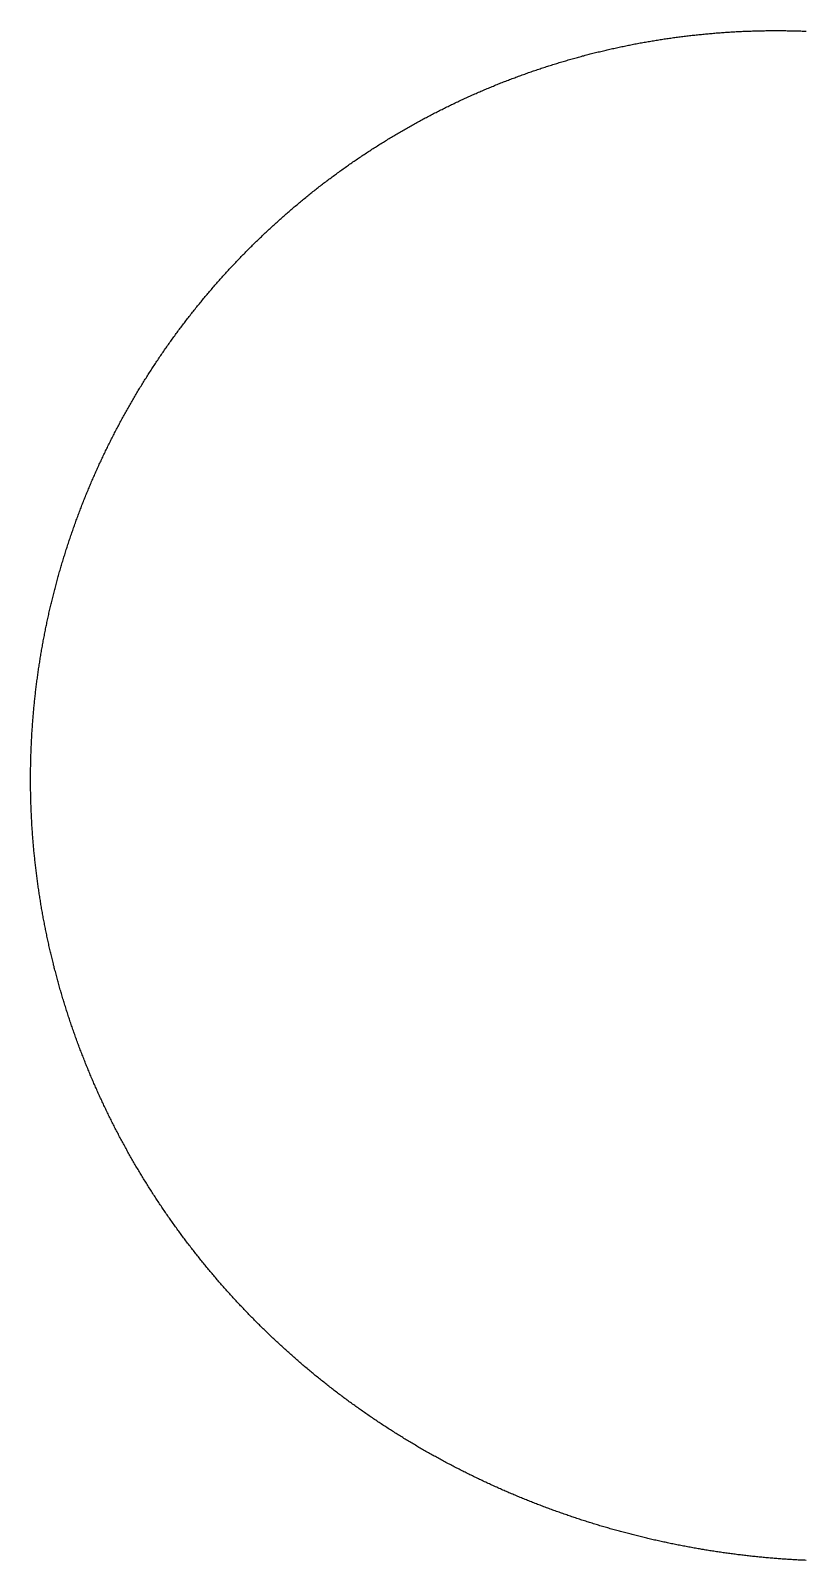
# Model space of a CAD drawing. Header units: metres. Extents: x -287 to 245, y -246 to 279.
# Drawn here: x -287 to -21, y -246 to 279 of the extents above; entities that cross this region are included whole.
import ezdxf

# ---------------------------------------------------------------- set-up
doc = ezdxf.new("R2010")
doc.units = ezdxf.units.M

msp = doc.modelspace()

# ---------------------------------------------------------------- linework, layer by layer
msp.add_lwpolyline([(-20.63, -246.09), (-21.09, -246.07), (-21.55, -246.05), (-22.01, -246.03), (-22.47, -246.01), (-22.93, -245.99), (-23.4, -245.96), (-23.86, -245.94), (-24.32, -245.91), (-24.78, -245.89), (-25.24, -245.86), (-25.7, -245.83), (-26.16, -245.8), (-26.62, -245.77), (-27.08, -245.74), (-27.54, -245.71), (-28, -245.68), (-28.46, -245.65), (-28.92, -245.62), (-29.38, -245.58), (-29.84, -245.55), (-30.3, -245.52), (-30.76, -245.48), (-31.22, -245.44), (-31.68, -245.41), (-32.14, -245.37), (-32.6, -245.33), (-33.06, -245.29), (-33.52, -245.25), (-33.98, -245.21), (-34.44, -245.17), (-34.9, -245.13), (-35.36, -245.08), (-35.82, -245.04), (-36.28, -244.99), (-36.74, -244.95), (-37.2, -244.9), (-37.66, -244.86), (-38.12, -244.81), (-38.58, -244.76), (-39.04, -244.71), (-39.49, -244.66), (-39.95, -244.61), (-40.41, -244.56), (-40.87, -244.51), (-41.33, -244.46), (-41.79, -244.4), (-42.25, -244.35), (-42.7, -244.3), (-43.16, -244.24), (-43.62, -244.18), (-44.08, -244.13), (-44.54, -244.07), (-44.99, -244.01), (-45.45, -243.95), (-45.91, -243.89), (-46.37, -243.83), (-46.82, -243.77), (-47.28, -243.71), (-47.74, -243.65), (-48.2, -243.58), (-48.65, -243.52), (-49.11, -243.45), (-49.57, -243.39), (-50.02, -243.32), (-50.48, -243.26), (-50.94, -243.19), (-51.39, -243.12), (-51.85, -243.05), (-52.31, -242.98), (-52.76, -242.91), (-53.22, -242.84), (-53.67, -242.77), (-54.13, -242.69), (-54.59, -242.62), (-55.04, -242.55), (-55.5, -242.47), (-55.95, -242.4), (-56.41, -242.32), (-56.86, -242.24), (-57.32, -242.17), (-57.77, -242.09), (-58.23, -242.01), (-58.68, -241.93), (-59.14, -241.85), (-59.59, -241.77), (-60.04, -241.68), (-60.5, -241.6), (-60.95, -241.52), (-61.41, -241.43), (-61.86, -241.35), (-62.31, -241.26), (-62.77, -241.18), (-63.22, -241.09), (-63.67, -241), (-64.13, -240.91), (-64.58, -240.82), (-65.03, -240.73), (-65.48, -240.64), (-65.94, -240.55), (-66.39, -240.46), (-66.84, -240.37), (-67.29, -240.27), (-67.74, -240.18), (-68.2, -240.08), (-68.65, -239.99), (-69.1, -239.89), (-69.55, -239.8), (-70, -239.7), (-70.45, -239.6), (-70.9, -239.5), (-71.35, -239.4), (-71.8, -239.3), (-72.25, -239.2), (-72.7, -239.1), (-73.15, -238.99), (-73.6, -238.89), (-74.05, -238.79), (-74.5, -238.68), (-74.95, -238.58), (-75.4, -238.47), (-75.85, -238.36), (-76.3, -238.26), (-76.75, -238.15), (-77.2, -238.04), (-77.64, -237.93), (-78.09, -237.82), (-78.54, -237.71), (-78.99, -237.59), (-79.44, -237.48), (-79.88, -237.37), (-80.33, -237.25), (-80.78, -237.14), (-81.22, -237.02), (-81.67, -236.91), (-82.12, -236.79), (-82.56, -236.67), (-83.01, -236.56), (-83.46, -236.44), (-83.9, -236.32), (-84.35, -236.2), (-84.79, -236.08), (-85.24, -235.95), (-85.68, -235.83), (-86.13, -235.71), (-86.57, -235.58), (-87.02, -235.46), (-87.46, -235.33), (-87.9, -235.21), (-88.35, -235.08), (-88.79, -234.95), (-89.24, -234.83), (-89.68, -234.7), (-90.12, -234.57), (-90.56, -234.44), (-91.01, -234.31), (-91.45, -234.18), (-91.89, -234.04), (-92.33, -233.91), (-92.78, -233.78), (-93.22, -233.64), (-93.66, -233.51), (-94.1, -233.37), (-94.54, -233.23), (-94.98, -233.1), (-95.42, -232.96), (-95.86, -232.82), (-96.3, -232.68), (-96.74, -232.54), (-97.18, -232.4), (-97.62, -232.26), (-98.06, -232.12), (-98.5, -231.97), (-98.94, -231.83), (-99.38, -231.69), (-99.81, -231.54), (-100.25, -231.4), (-100.69, -231.25), (-101.13, -231.1), (-101.56, -230.96), (-102, -230.81), (-102.44, -230.66), (-102.87, -230.51), (-103.31, -230.36), (-103.75, -230.21), (-104.18, -230.05), (-104.62, -229.9), (-105.05, -229.75), (-105.49, -229.59), (-105.92, -229.44), (-106.36, -229.28), (-106.79, -229.13), (-107.23, -228.97), (-107.66, -228.81), (-108.09, -228.66), (-108.53, -228.5), (-108.96, -228.34), (-109.39, -228.18), (-109.83, -228.02), (-110.26, -227.85), (-110.69, -227.69), (-111.12, -227.53), (-111.55, -227.37), (-111.98, -227.2), (-112.42, -227.04), (-112.85, -226.87), (-113.28, -226.7), (-113.71, -226.54), (-114.14, -226.37), (-114.57, -226.2), (-115, -226.03), (-115.42, -225.86), (-115.85, -225.69), (-116.28, -225.52), (-116.71, -225.35), (-117.14, -225.18), (-117.57, -225), (-117.99, -224.83), (-118.42, -224.65), (-118.85, -224.48), (-119.27, -224.3), (-119.7, -224.12), (-120.13, -223.95), (-120.55, -223.77), (-120.98, -223.59), (-121.4, -223.41), (-121.83, -223.23), (-122.25, -223.05), (-122.68, -222.87), (-123.1, -222.69), (-123.52, -222.5), (-123.95, -222.32), (-124.37, -222.13), (-124.79, -221.95), (-125.22, -221.76), (-125.64, -221.58), (-126.06, -221.39), (-126.48, -221.2), (-126.9, -221.01), (-127.32, -220.83), (-127.75, -220.64), (-128.17, -220.44), (-128.59, -220.25), (-129.01, -220.06), (-129.42, -219.87), (-129.84, -219.68), (-130.26, -219.48), (-130.68, -219.29), (-131.1, -219.09), (-131.52, -218.9), (-131.93, -218.7), (-132.35, -218.5), (-132.77, -218.3), (-133.19, -218.11), (-133.6, -217.91), (-134.02, -217.71), (-134.43, -217.51), (-134.85, -217.3), (-135.26, -217.1), (-135.68, -216.9), (-136.09, -216.7), (-136.51, -216.49), (-136.92, -216.29), (-137.33, -216.08), (-137.75, -215.88), (-138.16, -215.67), (-138.57, -215.46), (-138.98, -215.25), (-139.39, -215.04), (-139.81, -214.83), (-140.22, -214.62), (-140.63, -214.41), (-141.04, -214.2), (-141.45, -213.99), (-141.86, -213.78), (-142.27, -213.56), (-142.67, -213.35), (-143.08, -213.13), (-143.49, -212.92), (-143.9, -212.7), (-144.31, -212.49), (-144.71, -212.27), (-145.12, -212.05), (-145.53, -211.83), (-145.93, -211.61), (-146.34, -211.39), (-146.74, -211.17), (-147.15, -210.95), (-147.55, -210.73), (-147.96, -210.5), (-148.36, -210.28), (-148.76, -210.06), (-149.17, -209.83), (-149.57, -209.61), (-149.97, -209.38), (-150.37, -209.15), (-150.78, -208.92), (-151.18, -208.7), (-151.58, -208.47), (-151.98, -208.24), (-152.38, -208.01), (-152.78, -207.78), (-153.18, -207.55), (-153.58, -207.31), (-153.97, -207.08), (-154.37, -206.85), (-154.77, -206.61), (-155.17, -206.38), (-155.56, -206.14), (-155.96, -205.91), (-156.36, -205.67), (-156.75, -205.43), (-157.15, -205.19), (-157.54, -204.96), (-157.94, -204.72), (-158.33, -204.48), (-158.73, -204.23), (-159.12, -203.99), (-159.51, -203.75), (-159.9, -203.51), (-160.3, -203.27), (-160.69, -203.02), (-161.08, -202.78), (-161.47, -202.53), (-161.86, -202.29), (-162.25, -202.04), (-162.64, -201.79), (-163.03, -201.54), (-163.42, -201.3), (-163.81, -201.05), (-164.2, -200.8), (-164.58, -200.55), (-164.97, -200.3), (-165.36, -200.04), (-165.74, -199.79), (-166.13, -199.54), (-166.52, -199.28), (-166.9, -199.03), (-167.29, -198.78), (-167.67, -198.52), (-168.05, -198.26), (-168.44, -198.01), (-168.82, -197.75), (-169.2, -197.49), (-169.58, -197.23), (-169.97, -196.97), (-170.35, -196.71), (-170.73, -196.45), (-171.11, -196.19), (-171.49, -195.93), (-171.87, -195.67), (-172.25, -195.4), (-172.63, -195.14), (-173, -194.87), (-173.38, -194.61), (-173.76, -194.34), (-174.14, -194.08), (-174.51, -193.81), (-174.89, -193.54), (-175.26, -193.27), (-175.64, -193), (-176.01, -192.73), (-176.39, -192.46), (-176.76, -192.19), (-177.13, -191.92), (-177.51, -191.65), (-177.88, -191.38), (-178.25, -191.1), (-178.62, -190.83), (-178.99, -190.56), (-179.36, -190.28), (-179.73, -190), (-180.1, -189.73), (-180.47, -189.45), (-180.84, -189.17), (-181.21, -188.9), (-181.58, -188.62), (-181.94, -188.34), (-182.31, -188.06), (-182.68, -187.78), (-183.04, -187.49), (-183.41, -187.21), (-183.77, -186.93), (-184.14, -186.65), (-184.5, -186.36), (-184.87, -186.08), (-185.23, -185.79), (-185.59, -185.51), (-185.95, -185.22), (-186.31, -184.93), (-186.67, -184.65), (-187.04, -184.36), (-187.4, -184.07), (-187.75, -183.78), (-188.11, -183.49), (-188.47, -183.2), (-188.83, -182.91), (-189.19, -182.62), (-189.54, -182.32), (-189.9, -182.03), (-190.26, -181.74), (-190.61, -181.44), (-190.97, -181.15), (-191.32, -180.85), (-191.68, -180.56), (-192.03, -180.26), (-192.38, -179.96), (-192.74, -179.66), (-193.09, -179.36), (-193.44, -179.07), (-193.79, -178.77), (-194.14, -178.47), (-194.49, -178.16), (-194.84, -177.86), (-195.19, -177.56), (-195.54, -177.26), (-195.89, -176.96), (-196.23, -176.65), (-196.58, -176.35), (-196.93, -176.04), (-197.27, -175.74), (-197.62, -175.43), (-197.96, -175.12), (-198.31, -174.82), (-198.65, -174.51), (-198.99, -174.2), (-199.34, -173.89), (-199.68, -173.58), (-200.02, -173.27), (-200.36, -172.96), (-200.7, -172.65), (-201.04, -172.34), (-201.38, -172.02), (-201.72, -171.71), (-202.06, -171.4), (-202.4, -171.08), (-202.73, -170.77), (-203.07, -170.45), (-203.41, -170.14), (-203.74, -169.82), (-204.08, -169.5), (-204.41, -169.18), (-204.75, -168.87), (-205.08, -168.55), (-205.41, -168.23), (-205.75, -167.91), (-206.08, -167.59), (-206.41, -167.26), (-206.74, -166.94), (-207.07, -166.62), (-207.4, -166.3), (-207.73, -165.97), (-208.06, -165.65), (-208.38, -165.32), (-208.71, -165), (-209.04, -164.67), (-209.37, -164.35), (-209.69, -164.02), (-210.02, -163.69), (-210.34, -163.37), (-210.67, -163.04), (-210.99, -162.71), (-211.31, -162.38), (-211.63, -162.05), (-211.96, -161.72), (-212.28, -161.39), (-212.6, -161.05), (-212.92, -160.72), (-213.24, -160.39), (-213.56, -160.05), (-213.88, -159.72), (-214.19, -159.39), (-214.51, -159.05), (-214.83, -158.72), (-215.14, -158.38), (-215.46, -158.04), (-215.77, -157.71), (-216.09, -157.37), (-216.4, -157.03), (-216.72, -156.69), (-217.03, -156.35), (-217.34, -156.01), (-217.65, -155.67), (-217.96, -155.33), (-218.27, -154.99), (-218.58, -154.65), (-218.89, -154.3), (-219.2, -153.96), (-219.51, -153.62), (-219.82, -153.27), (-220.12, -152.93), (-220.43, -152.58), (-220.74, -152.24), (-221.04, -151.89), (-221.34, -151.54), (-221.65, -151.19), (-221.95, -150.85), (-222.25, -150.5), (-222.56, -150.15), (-222.86, -149.8), (-223.16, -149.45), (-223.46, -149.1), (-223.76, -148.75), (-224.06, -148.4), (-224.36, -148.04), (-224.65, -147.69), (-224.95, -147.34), (-225.25, -146.99), (-225.54, -146.63), (-225.84, -146.28), (-226.13, -145.92), (-226.43, -145.57), (-226.72, -145.21), (-227.01, -144.85), (-227.31, -144.5), (-227.6, -144.14), (-227.89, -143.78), (-228.18, -143.42), (-228.47, -143.06), (-228.76, -142.7), (-229.05, -142.34), (-229.34, -141.98), (-229.62, -141.62), (-229.91, -141.26), (-230.2, -140.9), (-230.48, -140.53), (-230.77, -140.17), (-231.05, -139.81), (-231.33, -139.44), (-231.62, -139.08), (-231.9, -138.71), (-232.18, -138.35), (-232.46, -137.98), (-232.74, -137.62), (-233.02, -137.25), (-233.3, -136.88), (-233.58, -136.51), (-233.86, -136.14), (-234.14, -135.78), (-234.41, -135.41), (-234.69, -135.04), (-234.96, -134.67), (-235.24, -134.3), (-235.51, -133.92), (-235.79, -133.55), (-236.06, -133.18), (-236.33, -132.81), (-236.6, -132.43), (-236.87, -132.06), (-237.14, -131.69), (-237.41, -131.31), (-237.68, -130.94), (-237.95, -130.56), (-238.22, -130.18), (-238.48, -129.81), (-238.75, -129.43), (-239.02, -129.05), (-239.28, -128.68), (-239.55, -128.3), (-239.81, -127.92), (-240.07, -127.54), (-240.34, -127.16), (-240.6, -126.78), (-240.86, -126.4), (-241.12, -126.02), (-241.38, -125.64), (-241.64, -125.25), (-241.9, -124.87), (-242.15, -124.49), (-242.41, -124.11), (-242.67, -123.72), (-242.92, -123.34), (-243.18, -122.95), (-243.43, -122.57), (-243.69, -122.18), (-243.94, -121.8), (-244.19, -121.41), (-244.44, -121.02), (-244.69, -120.64), (-244.94, -120.25), (-245.19, -119.86), (-245.44, -119.47), (-245.69, -119.08), (-245.94, -118.69), (-246.19, -118.3), (-246.43, -117.91), (-246.68, -117.52), (-246.92, -117.13), (-247.17, -116.74), (-247.41, -116.35), (-247.65, -115.96), (-247.9, -115.56), (-248.14, -115.17), (-248.38, -114.78), (-248.62, -114.38), (-248.86, -113.99), (-249.1, -113.59), (-249.34, -113.2), (-249.57, -112.8), (-249.81, -112.41), (-250.05, -112.01), (-250.28, -111.61), (-250.52, -111.21), (-250.75, -110.82), (-250.98, -110.42), (-251.22, -110.02), (-251.45, -109.62), (-251.68, -109.22), (-251.91, -108.82), (-252.14, -108.42), (-252.37, -108.02), (-252.6, -107.62), (-252.82, -107.22), (-253.05, -106.82), (-253.28, -106.41), (-253.5, -106.01), (-253.73, -105.61), (-253.95, -105.2), (-254.18, -104.8), (-254.4, -104.4), (-254.62, -103.99), (-254.84, -103.59), (-255.06, -103.18), (-255.28, -102.78), (-255.5, -102.37), (-255.72, -101.96), (-255.94, -101.56), (-256.16, -101.15), (-256.37, -100.74), (-256.59, -100.33), (-256.8, -99.93), (-257.02, -99.52), (-257.23, -99.11), (-257.44, -98.7), (-257.66, -98.29), (-257.87, -97.88), (-258.08, -97.47), (-258.29, -97.06), (-258.5, -96.65), (-258.71, -96.23), (-258.91, -95.82), (-259.12, -95.41), (-259.33, -95), (-259.53, -94.58), (-259.74, -94.17), (-259.94, -93.76), (-260.15, -93.34), (-260.35, -92.93), (-260.55, -92.51), (-260.75, -92.1), (-260.95, -91.68), (-261.15, -91.27), (-261.35, -90.85), (-261.55, -90.43), (-261.75, -90.02), (-261.95, -89.6), (-262.14, -89.18), (-262.34, -88.76), (-262.53, -88.34), (-262.73, -87.92), (-262.92, -87.51), (-263.11, -87.09), (-263.3, -86.67), (-263.49, -86.25), (-263.69, -85.83), (-263.87, -85.41), (-264.06, -84.98), (-264.25, -84.56), (-264.44, -84.14), (-264.63, -83.72), (-264.81, -83.3), (-265, -82.87), (-265.18, -82.45), (-265.37, -82.03), (-265.55, -81.6), (-265.73, -81.18), (-265.91, -80.76), (-266.09, -80.33), (-266.27, -79.91), (-266.45, -79.48), (-266.63, -79.05), (-266.81, -78.63), (-266.98, -78.2), (-267.16, -77.78), (-267.34, -77.35), (-267.51, -76.92), (-267.69, -76.49), (-267.86, -76.07), (-268.03, -75.64), (-268.2, -75.21), (-268.37, -74.78), (-268.54, -74.35), (-268.71, -73.92), (-268.88, -73.49), (-269.05, -73.06), (-269.22, -72.63), (-269.38, -72.2), (-269.55, -71.77), (-269.71, -71.34), (-269.88, -70.91), (-270.04, -70.48), (-270.21, -70.05), (-270.37, -69.61), (-270.53, -69.18), (-270.69, -68.75), (-270.85, -68.32), (-271.01, -67.88), (-271.17, -67.45), (-271.32, -67.02), (-271.48, -66.58), (-271.63, -66.15), (-271.79, -65.71), (-271.94, -65.28), (-272.1, -64.84), (-272.25, -64.41), (-272.4, -63.97), (-272.55, -63.53), (-272.7, -63.1), (-272.85, -62.66), (-273, -62.22), (-273.15, -61.79), (-273.3, -61.35), (-273.45, -60.91), (-273.59, -60.47), (-273.74, -60.04), (-273.88, -59.6), (-274.02, -59.16), (-274.17, -58.72), (-274.31, -58.28), (-274.45, -57.84), (-274.59, -57.4), (-274.73, -56.96), (-274.87, -56.52), (-275.01, -56.08), (-275.15, -55.64), (-275.28, -55.2), (-275.42, -54.76), (-275.55, -54.32), (-275.69, -53.88), (-275.82, -53.44), (-275.95, -52.99), (-276.09, -52.55), (-276.22, -52.11), (-276.35, -51.67), (-276.48, -51.22), (-276.61, -50.78), (-276.73, -50.34), (-276.86, -49.89), (-276.99, -49.45), (-277.11, -49), (-277.24, -48.56), (-277.36, -48.12), (-277.49, -47.67), (-277.61, -47.23), (-277.73, -46.78), (-277.85, -46.34), (-277.97, -45.89), (-278.09, -45.44), (-278.21, -45), (-278.33, -44.55), (-278.44, -44.11), (-278.56, -43.66), (-278.68, -43.21), (-278.79, -42.76), (-278.9, -42.32), (-279.02, -41.87), (-279.13, -41.42), (-279.24, -40.97), (-279.35, -40.53), (-279.46, -40.08), (-279.57, -39.63), (-279.68, -39.18), (-279.79, -38.73), (-279.9, -38.28), (-280, -37.83), (-280.11, -37.39), (-280.21, -36.94), (-280.31, -36.49), (-280.42, -36.04), (-280.52, -35.59), (-280.62, -35.14), (-280.72, -34.69), (-280.82, -34.23), (-280.92, -33.78), (-281.02, -33.33), (-281.12, -32.88), (-281.21, -32.43), (-281.31, -31.98), (-281.4, -31.53), (-281.5, -31.08), (-281.59, -30.62), (-281.68, -30.17), (-281.78, -29.72), (-281.87, -29.27), (-281.96, -28.81), (-282.05, -28.36), (-282.13, -27.91), (-282.22, -27.46), (-282.31, -27), (-282.4, -26.55), (-282.48, -26.09), (-282.57, -25.64), (-282.65, -25.19), (-282.73, -24.73), (-282.81, -24.28), (-282.9, -23.82), (-282.98, -23.37), (-283.06, -22.92), (-283.14, -22.46), (-283.21, -22.01), (-283.29, -21.55), (-283.37, -21.1), (-283.44, -20.64), (-283.52, -20.19), (-283.59, -19.73), (-283.67, -19.27), (-283.74, -18.82), (-283.81, -18.36), (-283.88, -17.91), (-283.95, -17.45), (-284.02, -16.99), (-284.09, -16.54), (-284.16, -16.08), (-284.22, -15.62), (-284.29, -15.17), (-284.36, -14.71), (-284.42, -14.25), (-284.48, -13.8), (-284.55, -13.34), (-284.61, -12.88), (-284.67, -12.42), (-284.73, -11.97), (-284.79, -11.51), (-284.85, -11.05), (-284.91, -10.59), (-284.96, -10.14), (-285.02, -9.68), (-285.08, -9.22), (-285.13, -8.76), (-285.19, -8.3), (-285.24, -7.84), (-285.29, -7.39), (-285.34, -6.93), (-285.39, -6.47), (-285.44, -6.01), (-285.49, -5.55), (-285.54, -5.09), (-285.59, -4.63), (-285.63, -4.17), (-285.68, -3.71), (-285.73, -3.26), (-285.77, -2.8), (-285.81, -2.34), (-285.86, -1.88), (-285.9, -1.42), (-285.94, -0.96), (-285.98, -0.5), (-286.02, -0.04), (-286.06, 0.42), (-286.09, 0.88), (-286.13, 1.34), (-286.17, 1.8), (-286.2, 2.26), (-286.24, 2.72), (-286.27, 3.18), (-286.3, 3.64), (-286.34, 4.1), (-286.37, 4.56), (-286.4, 5.02), (-286.43, 5.49), (-286.46, 5.95), (-286.48, 6.41), (-286.51, 6.87), (-286.54, 7.33), (-286.56, 7.79), (-286.59, 8.25), (-286.61, 8.71), (-286.63, 9.17), (-286.66, 9.63), (-286.68, 10.09), (-286.7, 10.55), (-286.72, 11.02), (-286.74, 11.48), (-286.76, 11.94), (-286.77, 12.4), (-286.79, 12.86), (-286.81, 13.32), (-286.82, 13.78), (-286.83, 14.24), (-286.85, 14.71), (-286.86, 15.17), (-286.87, 15.63), (-286.88, 16.09), (-286.89, 16.55), (-286.9, 17.01), (-286.91, 17.47), (-286.92, 17.94), (-286.92, 18.4), (-286.93, 18.86), (-286.93, 19.32), (-286.94, 19.78), (-286.94, 20.24), (-286.95, 20.7), (-286.95, 21.17), (-286.95, 21.63), (-286.95, 22.09), (-286.95, 22.55), (-286.95, 23.01), (-286.94, 23.47), (-286.94, 23.94), (-286.94, 24.4), (-286.93, 24.86), (-286.93, 25.32), (-286.92, 25.78), (-286.91, 26.24), (-286.9, 26.7), (-286.9, 27.17), (-286.89, 27.63), (-286.87, 28.09), (-286.86, 28.55), (-286.85, 29.01), (-286.84, 29.47), (-286.82, 29.93), (-286.81, 30.39), (-286.79, 30.86), (-286.78, 31.32), (-286.76, 31.78), (-286.74, 32.24), (-286.72, 32.7), (-286.7, 33.16), (-286.68, 33.62), (-286.66, 34.08), (-286.64, 34.55), (-286.62, 35.01), (-286.59, 35.47), (-286.57, 35.93), (-286.54, 36.39), (-286.52, 36.85), (-286.49, 37.31), (-286.46, 37.77), (-286.43, 38.23), (-286.41, 38.69), (-286.38, 39.15), (-286.34, 39.61), (-286.31, 40.07), (-286.28, 40.53), (-286.25, 40.99), (-286.21, 41.45), (-286.18, 41.91), (-286.14, 42.37), (-286.1, 42.83), (-286.07, 43.29), (-286.03, 43.75), (-285.99, 44.21), (-285.95, 44.67), (-285.91, 45.13), (-285.87, 45.59), (-285.82, 46.05), (-285.78, 46.51), (-285.74, 46.97), (-285.69, 47.43), (-285.64, 47.89), (-285.6, 48.35), (-285.55, 48.81), (-285.5, 49.27), (-285.45, 49.73), (-285.4, 50.19), (-285.35, 50.64), (-285.3, 51.1), (-285.25, 51.56), (-285.2, 52.02), (-285.14, 52.48), (-285.09, 52.94), (-285.03, 53.4), (-284.97, 53.85), (-284.92, 54.31), (-284.86, 54.77), (-284.8, 55.23), (-284.74, 55.68), (-284.68, 56.14), (-284.62, 56.6), (-284.56, 57.06), (-284.49, 57.51), (-284.43, 57.97), (-284.36, 58.43), (-284.3, 58.88), (-284.23, 59.34), (-284.17, 59.8), (-284.1, 60.25), (-284.03, 60.71), (-283.96, 61.17), (-283.89, 61.62), (-283.82, 62.08), (-283.75, 62.54), (-283.67, 62.99), (-283.6, 63.45), (-283.53, 63.9), (-283.45, 64.36), (-283.37, 64.81), (-283.3, 65.27), (-283.22, 65.72), (-283.14, 66.18), (-283.06, 66.63), (-282.98, 67.09), (-282.9, 67.54), (-282.82, 68), (-282.74, 68.45), (-282.65, 68.9), (-282.57, 69.36), (-282.48, 69.81), (-282.4, 70.26), (-282.31, 70.72), (-282.22, 71.17), (-282.14, 71.62), (-282.05, 72.08), (-281.96, 72.53), (-281.87, 72.98), (-281.78, 73.43), (-281.68, 73.89), (-281.59, 74.34), (-281.5, 74.79), (-281.4, 75.24), (-281.31, 75.69), (-281.21, 76.15), (-281.11, 76.6), (-281.01, 77.05), (-280.92, 77.5), (-280.82, 77.95), (-280.72, 78.4), (-280.62, 78.85), (-280.51, 79.3), (-280.41, 79.75), (-280.31, 80.2), (-280.2, 80.65), (-280.1, 81.1), (-279.99, 81.55), (-279.88, 82), (-279.78, 82.45), (-279.67, 82.89), (-279.56, 83.34), (-279.45, 83.79), (-279.34, 84.24), (-279.23, 84.69), (-279.12, 85.13), (-279, 85.58), (-278.89, 86.03), (-278.77, 86.48), (-278.66, 86.92), (-278.54, 87.37), (-278.42, 87.82), (-278.31, 88.26), (-278.19, 88.71), (-278.07, 89.15), (-277.95, 89.6), (-277.83, 90.04), (-277.71, 90.49), (-277.58, 90.93), (-277.46, 91.38), (-277.33, 91.82), (-277.21, 92.27), (-277.08, 92.71), (-276.96, 93.16), (-276.83, 93.6), (-276.7, 94.04), (-276.57, 94.49), (-276.44, 94.93), (-276.31, 95.37), (-276.18, 95.81), (-276.05, 96.26), (-275.92, 96.7), (-275.78, 97.14), (-275.65, 97.58), (-275.51, 98.02), (-275.38, 98.46), (-275.24, 98.9), (-275.1, 99.35), (-274.96, 99.79), (-274.82, 100.23), (-274.68, 100.67), (-274.54, 101.1), (-274.4, 101.54), (-274.26, 101.98), (-274.12, 102.42), (-273.97, 102.86), (-273.83, 103.3), (-273.68, 103.74), (-273.53, 104.17), (-273.39, 104.61), (-273.24, 105.05), (-273.09, 105.49), (-272.94, 105.92), (-272.79, 106.36), (-272.64, 106.79), (-272.49, 107.23), (-272.34, 107.67), (-272.18, 108.1), (-272.03, 108.54), (-271.87, 108.97), (-271.72, 109.41), (-271.56, 109.84), (-271.4, 110.27), (-271.25, 110.71), (-271.09, 111.14), (-270.93, 111.57), (-270.77, 112.01), (-270.61, 112.44), (-270.44, 112.87), (-270.28, 113.3), (-270.12, 113.74), (-269.95, 114.17), (-269.79, 114.6), (-269.62, 115.03), (-269.46, 115.46), (-269.29, 115.89), (-269.12, 116.32), (-268.95, 116.75), (-268.78, 117.18), (-268.61, 117.61), (-268.44, 118.04), (-268.27, 118.46), (-268.1, 118.89), (-267.92, 119.32), (-267.75, 119.75), (-267.58, 120.17), (-267.4, 120.6), (-267.22, 121.03), (-267.05, 121.45), (-266.87, 121.88), (-266.69, 122.3), (-266.51, 122.73), (-266.33, 123.15), (-266.15, 123.58), (-265.97, 124), (-265.78, 124.43), (-265.6, 124.85), (-265.42, 125.27), (-265.23, 125.7), (-265.05, 126.12), (-264.86, 126.54), (-264.67, 126.96), (-264.49, 127.39), (-264.3, 127.81), (-264.11, 128.23), (-263.92, 128.65), (-263.73, 129.07), (-263.53, 129.49), (-263.34, 129.91), (-263.15, 130.33), (-262.96, 130.75), (-262.76, 131.16), (-262.57, 131.58), (-262.37, 132), (-262.17, 132.42), (-261.98, 132.83), (-261.78, 133.25), (-261.58, 133.67), (-261.38, 134.08), (-261.18, 134.5), (-260.98, 134.91), (-260.77, 135.33), (-260.57, 135.74), (-260.37, 136.16), (-260.16, 136.57), (-259.96, 136.99), (-259.75, 137.4), (-259.55, 137.81), (-259.34, 138.22), (-259.13, 138.64), (-258.92, 139.05), (-258.71, 139.46), (-258.5, 139.87), (-258.29, 140.28), (-258.08, 140.69), (-257.87, 141.1), (-257.65, 141.51), (-257.44, 141.92), (-257.23, 142.33), (-257.01, 142.74), (-256.79, 143.14), (-256.58, 143.55), (-256.36, 143.96), (-256.14, 144.36), (-255.92, 144.77), (-255.7, 145.18), (-255.48, 145.58), (-255.26, 145.99), (-255.04, 146.39), (-254.82, 146.8), (-254.59, 147.2), (-254.37, 147.6), (-254.14, 148.01), (-253.92, 148.41), (-253.69, 148.81), (-253.47, 149.21), (-253.24, 149.61), (-253.01, 150.02), (-252.78, 150.42), (-252.55, 150.82), (-252.32, 151.22), (-252.09, 151.62), (-251.86, 152.01), (-251.62, 152.41), (-251.39, 152.81), (-251.16, 153.21), (-250.92, 153.61), (-250.69, 154), (-250.45, 154.4), (-250.21, 154.8), (-249.97, 155.19), (-249.74, 155.59), (-249.5, 155.98), (-249.26, 156.37), (-249.02, 156.77), (-248.77, 157.16), (-248.53, 157.56), (-248.29, 157.95), (-248.05, 158.34), (-247.8, 158.73), (-247.56, 159.12), (-247.31, 159.51), (-247.07, 159.9), (-246.82, 160.29), (-246.57, 160.68), (-246.32, 161.07), (-246.07, 161.46), (-245.82, 161.85), (-245.57, 162.24), (-245.32, 162.62), (-245.07, 163.01), (-244.82, 163.4), (-244.56, 163.78), (-244.31, 164.17), (-244.06, 164.55), (-243.8, 164.94), (-243.54, 165.32), (-243.29, 165.7), (-243.03, 166.09), (-242.77, 166.47), (-242.51, 166.85), (-242.25, 167.23), (-241.99, 167.62), (-241.73, 168), (-241.47, 168.38), (-241.21, 168.76), (-240.95, 169.14), (-240.68, 169.51), (-240.42, 169.89), (-240.15, 170.27), (-239.89, 170.65), (-239.62, 171.03), (-239.35, 171.4), (-239.09, 171.78), (-238.82, 172.15), (-238.55, 172.53), (-238.28, 172.9), (-238.01, 173.28), (-237.74, 173.65), (-237.47, 174.02), (-237.19, 174.4), (-236.92, 174.77), (-236.65, 175.14), (-236.37, 175.51), (-236.1, 175.88), (-235.82, 176.25), (-235.55, 176.62), (-235.27, 176.99), (-234.99, 177.36), (-234.71, 177.73), (-234.43, 178.09), (-234.15, 178.46), (-233.87, 178.83), (-233.59, 179.19), (-233.31, 179.56), (-233.03, 179.92), (-232.74, 180.29), (-232.46, 180.65), (-232.18, 181.02), (-231.89, 181.38), (-231.61, 181.74), (-231.32, 182.1), (-231.03, 182.46), (-230.74, 182.83), (-230.46, 183.19), (-230.17, 183.55), (-229.88, 183.91), (-229.59, 184.26), (-229.3, 184.62), (-229, 184.98), (-228.71, 185.34), (-228.42, 185.69), (-228.13, 186.05), (-227.83, 186.41), (-227.54, 186.76), (-227.24, 187.12), (-226.95, 187.47), (-226.65, 187.82), (-226.35, 188.18), (-226.05, 188.53), (-225.75, 188.88), (-225.46, 189.23), (-225.16, 189.58), (-224.86, 189.93), (-224.55, 190.28), (-224.25, 190.63), (-223.95, 190.98), (-223.65, 191.33), (-223.34, 191.68), (-223.04, 192.02), (-222.73, 192.37), (-222.43, 192.72), (-222.12, 193.06), (-221.82, 193.41), (-221.51, 193.75), (-221.2, 194.09), (-220.89, 194.44), (-220.58, 194.78), (-220.27, 195.12), (-219.96, 195.46), (-219.65, 195.8), (-219.34, 196.14), (-219.03, 196.48), (-218.71, 196.82), (-218.4, 197.16), (-218.09, 197.5), (-217.77, 197.84), (-217.46, 198.17), (-217.14, 198.51), (-216.82, 198.85), (-216.51, 199.18), (-216.19, 199.52), (-215.87, 199.85), (-215.55, 200.18), (-215.23, 200.52), (-214.91, 200.85), (-214.59, 201.18), (-214.27, 201.51), (-213.95, 201.84), (-213.62, 202.17), (-213.3, 202.5), (-212.98, 202.83), (-212.65, 203.16), (-212.33, 203.49), (-212, 203.81), (-211.67, 204.14), (-211.35, 204.47), (-211.02, 204.79), (-210.69, 205.12), (-210.36, 205.44), (-210.03, 205.76), (-209.7, 206.09), (-209.37, 206.41), (-209.04, 206.73), (-208.71, 207.05), (-208.38, 207.37), (-208.05, 207.69), (-207.71, 208.01), (-207.38, 208.33), (-207.05, 208.65), (-206.71, 208.96), (-206.37, 209.28), (-206.04, 209.6), (-205.7, 209.91), (-205.36, 210.23), (-205.03, 210.54), (-204.69, 210.86), (-204.35, 211.17), (-204.01, 211.48), (-203.67, 211.79), (-203.33, 212.11), (-202.99, 212.42), (-202.65, 212.73), (-202.3, 213.04), (-201.96, 213.35), (-201.62, 213.65), (-201.27, 213.96), (-200.93, 214.27), (-200.58, 214.57), (-200.24, 214.88), (-199.89, 215.19), (-199.54, 215.49), (-199.2, 215.79), (-198.85, 216.1), (-198.5, 216.4), (-198.15, 216.7), (-197.8, 217), (-197.45, 217.3), (-197.1, 217.6), (-196.75, 217.9), (-196.4, 218.2), (-196.05, 218.5), (-195.69, 218.8), (-195.34, 219.1), (-194.99, 219.39), (-194.63, 219.69), (-194.28, 219.98), (-193.92, 220.28), (-193.57, 220.57), (-193.21, 220.86), (-192.85, 221.16), (-192.49, 221.45), (-192.14, 221.74), (-191.78, 222.03), (-191.42, 222.32), (-191.06, 222.61), (-190.7, 222.9), (-190.34, 223.18), (-189.98, 223.47), (-189.61, 223.76), (-189.25, 224.04), (-188.89, 224.33), (-188.53, 224.61), (-188.16, 224.9), (-187.8, 225.18), (-187.43, 225.46), (-187.07, 225.74), (-186.7, 226.03), (-186.33, 226.31), (-185.97, 226.59), (-185.6, 226.87), (-185.23, 227.14), (-184.86, 227.42), (-184.5, 227.7), (-184.13, 227.98), (-183.76, 228.25), (-183.39, 228.53), (-183.01, 228.8), (-182.64, 229.08), (-182.27, 229.35), (-181.9, 229.62), (-181.53, 229.89), (-181.15, 230.16), (-180.78, 230.44), (-180.4, 230.7), (-180.03, 230.97), (-179.65, 231.24), (-179.28, 231.51), (-178.9, 231.78), (-178.52, 232.04), (-178.15, 232.31), (-177.77, 232.57), (-177.39, 232.84), (-177.01, 233.1), (-176.63, 233.37), (-176.25, 233.63), (-175.87, 233.89), (-175.49, 234.15), (-175.11, 234.41), (-174.73, 234.67), (-174.35, 234.93), (-173.96, 235.19), (-173.58, 235.44), (-173.2, 235.7), (-172.81, 235.96), (-172.43, 236.21), (-172.04, 236.47), (-171.66, 236.72), (-171.27, 236.97), (-170.89, 237.23), (-170.5, 237.48), (-170.11, 237.73), (-169.73, 237.98), (-169.34, 238.23), (-168.95, 238.48), (-168.56, 238.73), (-168.17, 238.98), (-167.78, 239.22), (-167.39, 239.47), (-167, 239.71), (-166.61, 239.96), (-166.22, 240.2), (-165.82, 240.45), (-165.43, 240.69), (-165.04, 240.93), (-164.64, 241.17), (-164.25, 241.41), (-163.86, 241.65), (-163.46, 241.89), (-163.07, 242.13), (-162.67, 242.37), (-162.27, 242.6), (-161.88, 242.84), (-161.48, 243.08), (-161.08, 243.31), (-160.69, 243.55), (-160.29, 243.78), (-159.89, 244.01), (-159.49, 244.24), (-159.09, 244.47), (-158.69, 244.7), (-158.29, 244.93), (-157.89, 245.16), (-157.49, 245.39), (-157.09, 245.62), (-156.69, 245.85), (-156.28, 246.07), (-155.88, 246.3), (-155.48, 246.52), (-155.07, 246.75), (-154.67, 246.97), (-154.27, 247.19), (-153.86, 247.41), (-153.46, 247.63), (-153.05, 247.85), (-152.64, 248.07), (-152.24, 248.29), (-151.83, 248.51), (-151.42, 248.73), (-151.02, 248.94), (-150.61, 249.16), (-150.2, 249.37), (-149.79, 249.59), (-149.38, 249.8), (-148.97, 250.02), (-148.56, 250.23), (-148.15, 250.44), (-147.74, 250.65), (-147.33, 250.86), (-146.92, 251.07), (-146.51, 251.28), (-146.09, 251.48), (-145.68, 251.69), (-145.27, 251.9), (-144.86, 252.1), (-144.44, 252.31), (-144.03, 252.51), (-143.61, 252.71), (-143.2, 252.92), (-142.78, 253.12), (-142.37, 253.32), (-141.95, 253.52), (-141.54, 253.72), (-141.12, 253.92), (-140.7, 254.11), (-140.28, 254.31), (-139.87, 254.51), (-139.45, 254.7), (-139.03, 254.9), (-138.61, 255.09), (-138.19, 255.29), (-137.77, 255.48), (-137.35, 255.67), (-136.93, 255.86), (-136.51, 256.05), (-136.09, 256.24), (-135.67, 256.43), (-135.25, 256.62), (-134.83, 256.8), (-134.41, 256.99), (-133.98, 257.18), (-133.56, 257.36), (-133.14, 257.55), (-132.71, 257.73), (-132.29, 257.91), (-131.86, 258.09), (-131.44, 258.27), (-131.02, 258.45), (-130.59, 258.63), (-130.16, 258.81), (-129.74, 258.99), (-129.31, 259.17), (-128.89, 259.34), (-128.46, 259.52), (-128.03, 259.69), (-127.6, 259.87), (-127.18, 260.04), (-126.75, 260.21), (-126.32, 260.39), (-125.89, 260.56), (-125.46, 260.73), (-125.03, 260.9), (-124.6, 261.07), (-124.17, 261.23), (-123.74, 261.4), (-123.31, 261.57), (-122.88, 261.73), (-122.45, 261.9), (-122.02, 262.06), (-121.59, 262.22), (-121.16, 262.39), (-120.72, 262.55), (-120.29, 262.71), (-119.86, 262.87), (-119.43, 263.03), (-118.99, 263.19), (-118.56, 263.35), (-118.12, 263.5), (-117.69, 263.66), (-117.26, 263.81), (-116.82, 263.97), (-116.39, 264.12), (-115.95, 264.28), (-115.51, 264.43), (-115.08, 264.58), (-114.64, 264.73), (-114.21, 264.88), (-113.77, 265.03), (-113.33, 265.18), (-112.89, 265.32), (-112.46, 265.47), (-112.02, 265.62), (-111.58, 265.76), (-111.14, 265.91), (-110.7, 266.05), (-110.26, 266.19), (-109.83, 266.33), (-109.39, 266.48), (-108.95, 266.62), (-108.51, 266.76), (-108.07, 266.89), (-107.63, 267.03), (-107.19, 267.17), (-106.74, 267.31), (-106.3, 267.44), (-105.86, 267.58), (-105.42, 267.71), (-104.98, 267.84), (-104.54, 267.98), (-104.09, 268.11), (-103.65, 268.24), (-103.21, 268.37), (-102.77, 268.5), (-102.32, 268.63), (-101.88, 268.75), (-101.43, 268.88), (-100.99, 269.01), (-100.55, 269.13), (-100.1, 269.26), (-99.66, 269.38), (-99.21, 269.5), (-98.77, 269.62), (-98.32, 269.75), (-97.88, 269.87), (-97.43, 269.99), (-96.99, 270.1), (-96.54, 270.22), (-96.09, 270.34), (-95.65, 270.46), (-95.2, 270.57), (-94.75, 270.69), (-94.3, 270.8), (-93.86, 270.91), (-93.41, 271.03), (-92.96, 271.14), (-92.51, 271.25), (-92.07, 271.36), (-91.62, 271.47), (-91.17, 271.58), (-90.72, 271.68), (-90.27, 271.79), (-89.82, 271.9), (-89.37, 272), (-88.92, 272.1), (-88.47, 272.21), (-88.02, 272.31), (-87.57, 272.41), (-87.12, 272.51), (-86.67, 272.61), (-86.22, 272.71), (-85.77, 272.81), (-85.32, 272.91), (-84.87, 273.01), (-84.42, 273.1), (-83.96, 273.2), (-83.51, 273.29), (-83.06, 273.39), (-82.61, 273.48), (-82.16, 273.57), (-81.7, 273.66), (-81.25, 273.75), (-80.8, 273.84), (-80.35, 273.93), (-79.89, 274.02), (-79.44, 274.11), (-78.99, 274.19), (-78.53, 274.28), (-78.08, 274.36), (-77.63, 274.45), (-77.17, 274.53), (-76.72, 274.61), (-76.26, 274.69), (-75.81, 274.78), (-75.35, 274.85), (-74.9, 274.93), (-74.44, 275.01), (-73.99, 275.09), (-73.53, 275.17), (-73.08, 275.24), (-72.62, 275.32), (-72.17, 275.39), (-71.71, 275.46), (-71.26, 275.54), (-70.8, 275.61), (-70.34, 275.68), (-69.89, 275.75), (-69.43, 275.82), (-68.98, 275.89), (-68.52, 275.95), (-68.06, 276.02), (-67.61, 276.09), (-67.15, 276.15), (-66.69, 276.22), (-66.23, 276.28), (-65.78, 276.34), (-65.32, 276.4), (-64.86, 276.47), (-64.41, 276.53), (-63.95, 276.59), (-63.49, 276.64), (-63.03, 276.7), (-62.57, 276.76), (-62.12, 276.81), (-61.66, 276.87), (-61.2, 276.92), (-60.74, 276.98), (-60.28, 277.03), (-59.82, 277.08), (-59.36, 277.13), (-58.91, 277.18), (-58.45, 277.23), (-57.99, 277.28), (-57.53, 277.33), (-57.07, 277.38), (-56.61, 277.42), (-56.15, 277.47), (-55.69, 277.51), (-55.23, 277.56), (-54.77, 277.6), (-54.31, 277.64), (-53.85, 277.68), (-53.39, 277.72), (-52.93, 277.76), (-52.47, 277.8), (-52.01, 277.84), (-51.55, 277.88), (-51.09, 277.91), (-50.63, 277.95), (-50.17, 277.98), (-49.71, 278.02), (-49.25, 278.05), (-48.79, 278.08), (-48.33, 278.12), (-47.87, 278.15), (-47.41, 278.18), (-46.95, 278.21), (-46.49, 278.23), (-46.03, 278.26), (-45.57, 278.29), (-45.11, 278.31), (-44.65, 278.34), (-44.19, 278.36), (-43.73, 278.39), (-43.26, 278.41), (-42.8, 278.43), (-42.34, 278.45), (-41.88, 278.47), (-41.42, 278.49), (-40.96, 278.51), (-40.5, 278.52), (-40.04, 278.54), (-39.58, 278.56), (-39.11, 278.57), (-38.65, 278.59), (-38.19, 278.6), (-37.73, 278.61), (-37.27, 278.62), (-36.81, 278.64), (-36.35, 278.65), (-35.88, 278.65), (-35.42, 278.66), (-34.96, 278.67), (-34.5, 278.68), (-34.04, 278.68), (-33.58, 278.69), (-33.12, 278.69), (-32.65, 278.7), (-32.19, 278.7), (-31.73, 278.7), (-31.27, 278.7), (-30.81, 278.7), (-30.35, 278.7), (-29.88, 278.7), (-29.42, 278.7), (-28.96, 278.7), (-28.5, 278.69), (-28.04, 278.69), (-27.58, 278.68), (-27.12, 278.67), (-26.65, 278.67), (-26.19, 278.66), (-25.73, 278.65), (-25.27, 278.64), (-24.81, 278.63), (-24.35, 278.62), (-23.89, 278.61), (-23.42, 278.59), (-22.96, 278.58), (-22.5, 278.57), (-22.04, 278.55), (-21.58, 278.54), (-21.12, 278.52), (-20.66, 278.5)])

doc.saveas('drawing.dxf')
